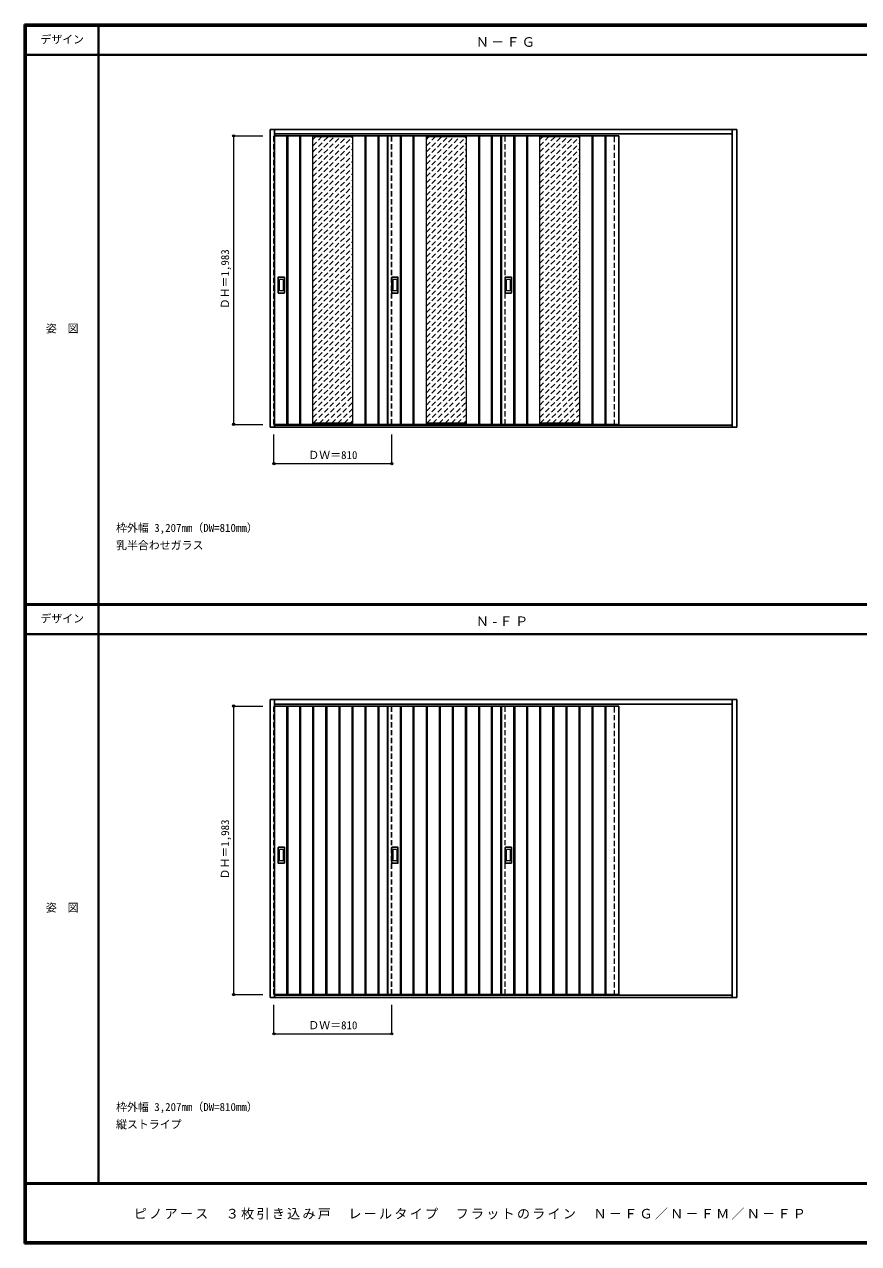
# Model space of a CAD drawing. Units: millimetres, scale not verified. Extents: x -6000 to 5700, y -4307 to 4175.
# Drawn here: x -6000 to -267, y -4205 to 4175 of the extents above; entities that cross this region are included whole.
import ezdxf
from ezdxf.enums import TextEntityAlignment as Align

# ---------------------------------------------------------------- set-up
doc = ezdxf.new("R2010")
doc.units = ezdxf.units.MM
doc.header["$LTSCALE"] = 30
doc.header["$PDMODE"] = 32
doc.header["$PDSIZE"] = 15
doc.linetypes.add('DASHED1', pattern=[1.8, 1.2, -0.6])
for name, color, linetype, lineweight in [('0-2_扉', 3, 'Continuous', 25), ('0-3_仕上げ', 3, 'Continuous', 25), ('0-4_枠', 3, 'Continuous', 25), ('0-6_引手', 3, 'Continuous', 25), ('0-B_寸法', 7, 'Continuous', 9), ('0-C_ハッチ', 4, 'DASHED1', 9), ('F-1_枠', 6, 'Continuous', 40)]:
    doc.layers.add(name, color=color, linetype=linetype, lineweight=lineweight)
doc.layers.add('0-A_文字', color=7, linetype='Continuous')
doc.layers.add('F-A_文字', color=7, linetype='Continuous')
doc.styles.add('ＭＳ ゴシック', font='')
doc.styles.get('ＭＳ ゴシック').set_extended_font_data('MS Gothic')

msp = doc.modelspace()

# ---------------------------------------------------------------- linework, layer by layer
at = {"layer": '0-2_扉'}
for p, q in [((-4282, 3409), (-1915, 3409)), ((-3505, 3409), (-3505, 1426)), ((-2725, 3409), (-2725, 1426)), ((-1915, 3409), (-1915, 1426)), ((-4282, 1426), (-1915, 1426)), ((-4282, -510.25), (-1915, -510.25)), ((-3505, -510.25), (-3505, -2493.25)), ((-2725, -510.25), (-2725, -2493.25)), ((-1915, -510.25), (-1915, -2493.25)), ((-4282, -2493.25), (-1915, -2493.25))]:
    msp.add_line(p, q, dxfattribs=at)
at = {"layer": '0-2_扉', "color": 4, "linetype": 'DASHED1', "lineweight": 9}
for p, q in [((-3475, 1426), (-3475, 3409)), ((-2695, 1426), (-2695, 3409)), ((-3475, -2493.25), (-3475, -510.25)), ((-2695, -2493.25), (-2695, -510.25))]:
    msp.add_line(p, q, dxfattribs=at)
for points in [[(-4282, 1426), (-4285, 1426), (-4285, 3409), (-4282, 3409)], [(-4282, -2493.25), (-4285, -2493.25), (-4285, -510.25), (-4282, -510.25)]]:
    msp.add_lwpolyline(points, dxfattribs=at)
at = {"layer": '0-3_仕上げ'}
for p, q in [((-4195.5, 1426), (-4195.5, 3409)), ((-4190.5, 1426), (-4190.5, 3409)), ((-4107.5, 1426), (-4107.5, 3409)), ((-4102.5, 1426), (-4102.5, 3409)), ((-3657.5, 1426), (-3657.5, 3409)), ((-3652.5, 1426), (-3652.5, 3409)), ((-3569.5, 1426), (-3569.5, 3409)), ((-3564.5, 1426), (-3564.5, 3409)), ((-3502, 3409), (-3502, 1426)), ((-3415.5, 1426), (-3415.5, 3409)), ((-3410.5, 1426), (-3410.5, 3409)), ((-3327.5, 1426), (-3327.5, 3409)), ((-3322.5, 1426), (-3322.5, 3409)), ((-2877.5, 1426), (-2877.5, 3409)), ((-2872.5, 1426), (-2872.5, 3409)), ((-2789.5, 1426), (-2789.5, 3409)), ((-2784.5, 1426), (-2784.5, 3409)), ((-2722, 3409), (-2722, 1426)), ((-2635.5, 1426), (-2635.5, 3409)), ((-2630.5, 1426), (-2630.5, 3409)), ((-2547.5, 1426), (-2547.5, 3409)), ((-2542.5, 1426), (-2542.5, 3409)), ((-2097.5, 1426), (-2097.5, 3409)), ((-2092.5, 1426), (-2092.5, 3409)), ((-2009.5, 1426), (-2009.5, 3409)), ((-2004.5, 1426), (-2004.5, 3409)), ((-4195.5, -510.25), (-4195.5, -2493.25)), ((-4190.5, -510.25), (-4190.5, -2493.25)), ((-4107.5, -510.25), (-4107.5, -2493.25)), ((-4102.5, -510.25), (-4102.5, -2493.25)), ((-4017.5, -510.25), (-4017.5, -2493.25)), ((-4012.5, -510.25), (-4012.5, -2493.25)), ((-3927.5, -510.25), (-3927.5, -2493.25)), ((-3922.5, -510.25), (-3922.5, -2493.25)), ((-3837.5, -2493.25), (-3837.5, -510.25)), ((-3832.5, -2493.25), (-3832.5, -510.25)), ((-3747.5, -2493.25), (-3747.5, -510.25)), ((-3742.5, -2493.25), (-3742.5, -510.25)), ((-3657.5, -2493.25), (-3657.5, -510.25)), ((-3652.5, -2493.25), (-3652.5, -510.25)), ((-3569.5, -2493.25), (-3569.5, -510.25)), ((-3564.5, -2493.25), (-3564.5, -510.25)), ((-3502, -510.25), (-3502, -2493.25)), ((-3415.5, -510.25), (-3415.5, -2493.25)), ((-3410.5, -510.25), (-3410.5, -2493.25)), ((-3327.5, -510.25), (-3327.5, -2493.25)), ((-3322.5, -510.25), (-3322.5, -2493.25)), ((-3237.5, -510.25), (-3237.5, -2493.25)), ((-3232.5, -510.25), (-3232.5, -2493.25)), ((-3147.5, -510.25), (-3147.5, -2493.25)), ((-3142.5, -510.25), (-3142.5, -2493.25)), ((-3057.5, -2493.25), (-3057.5, -510.25)), ((-3052.5, -2493.25), (-3052.5, -510.25)), ((-2967.5, -2493.25), (-2967.5, -510.25)), ((-2962.5, -2493.25), (-2962.5, -510.25)), ((-2877.5, -2493.25), (-2877.5, -510.25)), ((-2872.5, -2493.25), (-2872.5, -510.25)), ((-2789.5, -2493.25), (-2789.5, -510.25)), ((-2784.5, -2493.25), (-2784.5, -510.25)), ((-2722, -510.25), (-2722, -2493.25)), ((-2635.5, -510.25), (-2635.5, -2493.25)), ((-2630.5, -510.25), (-2630.5, -2493.25)), ((-2547.5, -510.25), (-2547.5, -2493.25)), ((-2542.5, -510.25), (-2542.5, -2493.25)), ((-2457.5, -510.25), (-2457.5, -2493.25)), ((-2452.5, -510.25), (-2452.5, -2493.25)), ((-2367.5, -510.25), (-2367.5, -2493.25)), ((-2362.5, -510.25), (-2362.5, -2493.25)), ((-2277.5, -2493.25), (-2277.5, -510.25)), ((-2272.5, -2493.25), (-2272.5, -510.25)), ((-2187.5, -2493.25), (-2187.5, -510.25)), ((-2182.5, -2493.25), (-2182.5, -510.25)), ((-2097.5, -2493.25), (-2097.5, -510.25)), ((-2092.5, -2493.25), (-2092.5, -510.25)), ((-2009.5, -2493.25), (-2009.5, -510.25)), ((-2004.5, -2493.25), (-2004.5, -510.25))]:
    msp.add_line(p, q, dxfattribs=at)
at = {"layer": '0-3_仕上げ', "color": 7, "lineweight": 18}
for p, q in [((-4017.5, 1426), (-4017.5, 3409)), ((-3742.5, 3401), (-4017.5, 3401)), ((-3742.5, 1426), (-3742.5, 3409)), ((-3237.5, 1426), (-3237.5, 3409)), ((-2962.5, 3401), (-3237.5, 3401)), ((-2962.5, 1426), (-2962.5, 3409)), ((-2457.5, 1426), (-2457.5, 3409)), ((-2182.5, 3401), (-2457.5, 3401)), ((-2182.5, 1426), (-2182.5, 3409)), ((-3742.5, 1434), (-4017.5, 1434)), ((-2962.5, 1434), (-3237.5, 1434)), ((-2182.5, 1434), (-2457.5, 1434))]:
    msp.add_line(p, q, dxfattribs=at)
at = {"layer": '0-3_仕上げ', "color": 4, "linetype": 'DASHED1', "lineweight": 9}
for p, q in [((-3477, 1426), (-3477, 3409)), ((-2697, 1426), (-2697, 3409)), ((-3477, -2493.25), (-3477, -510.25)), ((-2697, -2493.25), (-2697, -510.25))]:
    msp.add_line(p, q, dxfattribs=at)
at = {"layer": '0-4_枠'}
for p, q in [((-4312, 1406), (-4312, 3453)), ((-4312, 3453), (-1105, 3453)), ((-4282, 1406), (-4282, 3453)), ((-1135, 1406), (-1135, 3453)), ((-1105, 3453), (-1105, 1406)), ((-4282, 3423), (-1135, 3423)), ((-1105, 1406), (-4312, 1406)), ((-1135, 1421), (-4282, 1421)), ((-4312, -2513.25), (-4312, -466.25)), ((-4312, -466.25), (-1105, -466.25)), ((-4282, -2513.25), (-4282, -466.25)), ((-4282, -496.25), (-1135, -496.25)), ((-1135, -2513.25), (-1135, -466.25)), ((-1105, -466.25), (-1105, -2513.25)), ((-1105, -2513.25), (-4312, -2513.25)), ((-1135, -2498.25), (-4282, -2498.25))]:
    msp.add_line(p, q, dxfattribs=at)
at = {"layer": '0-4_枠', "color": 4, "linetype": 'DASHED1', "lineweight": 9}
for p, q in [((-1945, 1421), (-1945, 3423)), ((-1915, 1421), (-1915, 3423)), ((-1945, -2498.25), (-1945, -496.25)), ((-1915, -2498.25), (-1915, -496.25))]:
    msp.add_line(p, q, dxfattribs=at)
at = {"layer": '0-6_引手'}
for p, q in [((-4255, 2330), (-4255, 2437)), ((-4214.5, 2438.5), (-4253.5, 2438.5)), ((-4213, 2437), (-4213, 2330)), ((-3475, 2330), (-3475, 2437)), ((-3434.5, 2438.5), (-3473.5, 2438.5)), ((-3433, 2437), (-3433, 2330)), ((-2695, 2330), (-2695, 2437)), ((-2654.5, 2438.5), (-2693.5, 2438.5)), ((-2653, 2437), (-2653, 2330)), ((-4214.5, 2328.5), (-4253.5, 2328.5)), ((-3434.5, 2328.5), (-3473.5, 2328.5)), ((-2654.5, 2328.5), (-2693.5, 2328.5)), ((-4255, -1589.25), (-4255, -1482.25)), ((-4214.5, -1480.75), (-4253.5, -1480.75)), ((-4213, -1482.25), (-4213, -1589.25)), ((-3475, -1589.25), (-3475, -1482.25)), ((-3434.5, -1480.75), (-3473.5, -1480.75)), ((-3433, -1482.25), (-3433, -1589.25)), ((-2695, -1589.25), (-2695, -1482.25)), ((-2654.5, -1480.75), (-2693.5, -1480.75)), ((-2653, -1482.25), (-2653, -1589.25)), ((-4214.5, -1590.75), (-4253.5, -1590.75)), ((-3434.5, -1590.75), (-3473.5, -1590.75)), ((-2654.5, -1590.75), (-2693.5, -1590.75))]:
    msp.add_line(p, q, dxfattribs=at)
at = {"layer": '0-6_引手', "color": 7, "lineweight": 18}
for p, q in [((-4246.5, 2346), (-4246.5, 2421)), ((-4223, 2422.5), (-4245, 2422.5)), ((-4221.5, 2421), (-4221.5, 2346)), ((-3466.5, 2346), (-3466.5, 2421)), ((-3443, 2422.5), (-3465, 2422.5)), ((-3441.5, 2421), (-3441.5, 2346)), ((-2686.5, 2346), (-2686.5, 2421)), ((-2663, 2422.5), (-2685, 2422.5)), ((-2661.5, 2421), (-2661.5, 2346)), ((-4223, 2344.5), (-4245, 2344.5)), ((-3443, 2344.5), (-3465, 2344.5)), ((-2663, 2344.5), (-2685, 2344.5)), ((-4246.5, -1573.25), (-4246.5, -1498.25)), ((-4223, -1496.75), (-4245, -1496.75)), ((-4221.5, -1498.25), (-4221.5, -1573.25)), ((-3466.5, -1573.25), (-3466.5, -1498.25)), ((-3443, -1496.75), (-3465, -1496.75)), ((-3441.5, -1498.25), (-3441.5, -1573.25)), ((-2686.5, -1573.25), (-2686.5, -1498.25)), ((-2663, -1496.75), (-2685, -1496.75)), ((-2661.5, -1498.25), (-2661.5, -1573.25)), ((-4223, -1574.75), (-4245, -1574.75)), ((-3443, -1574.75), (-3465, -1574.75)), ((-2663, -1574.75), (-2685, -1574.75))]:
    msp.add_line(p, q, dxfattribs=at)
at = {"layer": '0-6_引手'}
for centre, start, end in [((-4253.5, 2437), 90, 180), ((-4214.5, 2437), 0, 90), ((-3473.5, 2437), 90, 180), ((-3434.5, 2437), 0, 90), ((-2693.5, 2437), 90, 180), ((-2654.5, 2437), 0, 90), ((-4253.5, 2330), 180, 270), ((-4214.5, 2330), 270, 0), ((-3473.5, 2330), 180, 270), ((-3434.5, 2330), 270, 0), ((-2693.5, 2330), 180, 270), ((-2654.5, 2330), 270, 0), ((-4253.5, -1482.25), 90, 180), ((-4214.5, -1482.25), 0, 90), ((-3473.5, -1482.25), 90, 180), ((-3434.5, -1482.25), 0, 90), ((-2693.5, -1482.25), 90, 180), ((-2654.5, -1482.25), 0, 90), ((-4253.5, -1589.25), 180, 270), ((-4214.5, -1589.25), 270, 0), ((-3473.5, -1589.25), 180, 270), ((-3434.5, -1589.25), 270, 0), ((-2693.5, -1589.25), 180, 270), ((-2654.5, -1589.25), 270, 0)]:
    msp.add_arc(centre, 1.5, start, end, dxfattribs=at)
at = {"layer": '0-6_引手', "color": 7, "lineweight": 18}
for centre, start, end in [((-4245, 2421), 90, 180), ((-4223, 2421), 0, 90), ((-3465, 2421), 90, 180), ((-3443, 2421), 0, 90), ((-2685, 2421), 90, 180), ((-2663, 2421), 0, 90), ((-4245, 2346), 180, 270), ((-4223, 2346), 270, 0), ((-3465, 2346), 180, 270), ((-3443, 2346), 270, 0), ((-2685, 2346), 180, 270), ((-2663, 2346), 270, 0), ((-4245, -1498.25), 90, 180), ((-4223, -1498.25), 0, 90), ((-3465, -1498.25), 90, 180), ((-3443, -1498.25), 0, 90), ((-2685, -1498.25), 90, 180), ((-2663, -1498.25), 0, 90), ((-4245, -1573.25), 180, 270), ((-4223, -1573.25), 270, 0), ((-3465, -1573.25), 180, 270), ((-3443, -1573.25), 270, 0), ((-2685, -1573.25), 180, 270), ((-2663, -1573.25), 270, 0)]:
    msp.add_arc(centre, 1.5, start, end, dxfattribs=at)
at = {"layer": '0-B_寸法', "color": 4}
for p, q in [((-4562, 3409), (-4362, 3409)), ((-4562, 3409), (-4562, 1426)), ((-4562, 1426), (-4362, 1426)), ((-4285, 1156), (-4285, 1356)), ((-4562, -510.25), (-4362, -510.25)), ((-4562, -510.25), (-4562, -2493.25)), ((-4562, -2493.25), (-4362, -2493.25)), ((-4285, -2763.25), (-4285, -2563.25))]:
    msp.add_line(p, q, dxfattribs=at)
for points in [[(-4285, 1156), (-3475, 1156), (-3475, 1356)], [(-4285, -2763.25), (-3475, -2763.25), (-3475, -2563.25)]]:
    msp.add_lwpolyline(points, dxfattribs=at)
at = {"layer": '0-B_寸法'}
for p in [(-4562, 3409), (-4562, 1426), (-4285, 1156), (-3475, 1156), (-4562, -510.25), (-4562, -2493.25), (-4285, -2763.25), (-3475, -2763.25)]:
    msp.add_point(p, dxfattribs=at)
at = {"layer": '0-C_ハッチ'}
for p, q in [((-4017.5, 3128.53), (-3745.03, 3401)), ((-4017.5, 3170.95), (-3787.45, 3401)), ((-4017.5, 3213.38), (-3829.88, 3401)), ((-4017.5, 3255.81), (-3872.31, 3401)), ((-4017.5, 3298.23), (-3914.73, 3401)), ((-4017.5, 3340.66), (-3957.16, 3401)), ((-4017.5, 3383.09), (-3999.59, 3401)), ((-4017.5, 3086.1), (-3742.5, 3361.1)), ((-3237.5, 3128.53), (-2965.03, 3401)), ((-3237.5, 3170.95), (-3007.45, 3401)), ((-3237.5, 3213.38), (-3049.88, 3401)), ((-3237.5, 3255.81), (-3092.31, 3401)), ((-3237.5, 3298.23), (-3134.73, 3401)), ((-3237.5, 3340.66), (-3177.16, 3401)), ((-3237.5, 3383.09), (-3219.59, 3401)), ((-3237.5, 3086.1), (-2962.5, 3361.1)), ((-2457.5, 3128.53), (-2185.03, 3401)), ((-2457.5, 3170.95), (-2227.45, 3401)), ((-2457.5, 3213.38), (-2269.88, 3401)), ((-2457.5, 3255.81), (-2312.31, 3401)), ((-2457.5, 3298.23), (-2354.73, 3401)), ((-2457.5, 3340.66), (-2397.16, 3401)), ((-2457.5, 3383.09), (-2439.59, 3401)), ((-2457.5, 3086.1), (-2182.5, 3361.1)), ((-4017.5, 3043.68), (-3742.5, 3318.68)), ((-4017.5, 3001.25), (-3742.5, 3276.25)), ((-3237.5, 3043.68), (-2962.5, 3318.68)), ((-3237.5, 3001.25), (-2962.5, 3276.25)), ((-2457.5, 3043.68), (-2182.5, 3318.68)), ((-2457.5, 3001.25), (-2182.5, 3276.25)), ((-4017.5, 2958.82), (-3742.5, 3233.82)), ((-4017.5, 2916.4), (-3742.5, 3191.4)), ((-3237.5, 2958.82), (-2962.5, 3233.82)), ((-3237.5, 2916.4), (-2962.5, 3191.4)), ((-2457.5, 2958.82), (-2182.5, 3233.82)), ((-2457.5, 2916.4), (-2182.5, 3191.4)), ((-4017.5, 2873.97), (-3742.5, 3148.97)), ((-4017.5, 2831.54), (-3742.5, 3106.54)), ((-3237.5, 2873.97), (-2962.5, 3148.97)), ((-3237.5, 2831.54), (-2962.5, 3106.54)), ((-2457.5, 2873.97), (-2182.5, 3148.97)), ((-2457.5, 2831.54), (-2182.5, 3106.54)), ((-4017.5, 2789.12), (-3742.5, 3064.12)), ((-4017.5, 2746.69), (-3742.5, 3021.69)), ((-3237.5, 2789.12), (-2962.5, 3064.12)), ((-3237.5, 2746.69), (-2962.5, 3021.69)), ((-2457.5, 2789.12), (-2182.5, 3064.12)), ((-2457.5, 2746.69), (-2182.5, 3021.69)), ((-4017.5, 2704.26), (-3742.5, 2979.26)), ((-4017.5, 2661.84), (-3742.5, 2936.84)), ((-3237.5, 2704.26), (-2962.5, 2979.26)), ((-3237.5, 2661.84), (-2962.5, 2936.84)), ((-2457.5, 2704.26), (-2182.5, 2979.26)), ((-2457.5, 2661.84), (-2182.5, 2936.84)), ((-4017.5, 2619.41), (-3742.5, 2894.41)), ((-4017.5, 2576.98), (-3742.5, 2851.98)), ((-3237.5, 2619.41), (-2962.5, 2894.41)), ((-3237.5, 2576.98), (-2962.5, 2851.98)), ((-2457.5, 2619.41), (-2182.5, 2894.41)), ((-2457.5, 2576.98), (-2182.5, 2851.98)), ((-4017.5, 2534.56), (-3742.5, 2809.56)), ((-4017.5, 2492.13), (-3742.5, 2767.13)), ((-3237.5, 2534.56), (-2962.5, 2809.56)), ((-3237.5, 2492.13), (-2962.5, 2767.13)), ((-2457.5, 2534.56), (-2182.5, 2809.56)), ((-2457.5, 2492.13), (-2182.5, 2767.13)), ((-4017.5, 2449.71), (-3742.5, 2724.71)), ((-4017.5, 2407.28), (-3742.5, 2682.28)), ((-3237.5, 2449.71), (-2962.5, 2724.71)), ((-3237.5, 2407.28), (-2962.5, 2682.28)), ((-2457.5, 2449.71), (-2182.5, 2724.71)), ((-2457.5, 2407.28), (-2182.5, 2682.28)), ((-4017.5, 2364.85), (-3742.5, 2639.85)), ((-3237.5, 2364.85), (-2962.5, 2639.85)), ((-2457.5, 2364.85), (-2182.5, 2639.85)), ((-4017.5, 2322.43), (-3742.5, 2597.43)), ((-4017.5, 2280), (-3742.5, 2555)), ((-3237.5, 2322.43), (-2962.5, 2597.43)), ((-3237.5, 2280), (-2962.5, 2555)), ((-2457.5, 2322.43), (-2182.5, 2597.43)), ((-2457.5, 2280), (-2182.5, 2555)), ((-4017.5, 2237.57), (-3742.5, 2512.57)), ((-4017.5, 2195.15), (-3742.5, 2470.15)), ((-3237.5, 2237.57), (-2962.5, 2512.57)), ((-3237.5, 2195.15), (-2962.5, 2470.15)), ((-2457.5, 2237.57), (-2182.5, 2512.57)), ((-2457.5, 2195.15), (-2182.5, 2470.15)), ((-4017.5, 2152.72), (-3742.5, 2427.72)), ((-4017.5, 2110.29), (-3742.5, 2385.29)), ((-3237.5, 2152.72), (-2962.5, 2427.72)), ((-3237.5, 2110.29), (-2962.5, 2385.29)), ((-2457.5, 2152.72), (-2182.5, 2427.72)), ((-2457.5, 2110.29), (-2182.5, 2385.29)), ((-4017.5, 2067.87), (-3742.5, 2342.87)), ((-4017.5, 2025.44), (-3742.5, 2300.44)), ((-3237.5, 2067.87), (-2962.5, 2342.87)), ((-3237.5, 2025.44), (-2962.5, 2300.44)), ((-2457.5, 2067.87), (-2182.5, 2342.87)), ((-2457.5, 2025.44), (-2182.5, 2300.44)), ((-4017.5, 1983.02), (-3742.5, 2258.02)), ((-4017.5, 1940.59), (-3742.5, 2215.59)), ((-3237.5, 1983.02), (-2962.5, 2258.02)), ((-3237.5, 1940.59), (-2962.5, 2215.59)), ((-2457.5, 1983.02), (-2182.5, 2258.02)), ((-2457.5, 1940.59), (-2182.5, 2215.59)), ((-4017.5, 1898.16), (-3742.5, 2173.16)), ((-4017.5, 1855.74), (-3742.5, 2130.74)), ((-3237.5, 1898.16), (-2962.5, 2173.16)), ((-3237.5, 1855.74), (-2962.5, 2130.74)), ((-2457.5, 1898.16), (-2182.5, 2173.16)), ((-2457.5, 1855.74), (-2182.5, 2130.74)), ((-4017.5, 1813.31), (-3742.5, 2088.31)), ((-4017.5, 1770.88), (-3742.5, 2045.88)), ((-3237.5, 1813.31), (-2962.5, 2088.31)), ((-3237.5, 1770.88), (-2962.5, 2045.88)), ((-2457.5, 1813.31), (-2182.5, 2088.31)), ((-2457.5, 1770.88), (-2182.5, 2045.88)), ((-4017.5, 1728.46), (-3742.5, 2003.46)), ((-4017.5, 1686.03), (-3742.5, 1961.03)), ((-3237.5, 1728.46), (-2962.5, 2003.46)), ((-3237.5, 1686.03), (-2962.5, 1961.03)), ((-2457.5, 1728.46), (-2182.5, 2003.46)), ((-2457.5, 1686.03), (-2182.5, 1961.03)), ((-4017.5, 1643.6), (-3742.5, 1918.6)), ((-4017.5, 1601.18), (-3742.5, 1876.18)), ((-3237.5, 1643.6), (-2962.5, 1918.6)), ((-3237.5, 1601.18), (-2962.5, 1876.18)), ((-2457.5, 1643.6), (-2182.5, 1918.6)), ((-2457.5, 1601.18), (-2182.5, 1876.18)), ((-4017.5, 1558.75), (-3742.5, 1833.75)), ((-4017.5, 1516.32), (-3742.5, 1791.32)), ((-3237.5, 1558.75), (-2962.5, 1833.75)), ((-3237.5, 1516.32), (-2962.5, 1791.32)), ((-2457.5, 1558.75), (-2182.5, 1833.75)), ((-2457.5, 1516.32), (-2182.5, 1791.32)), ((-4017.5, 1473.9), (-3742.5, 1748.9)), ((-4014.97, 1434), (-3742.5, 1706.47)), ((-3237.5, 1473.9), (-2962.5, 1748.9)), ((-3234.97, 1434), (-2962.5, 1706.47)), ((-2457.5, 1473.9), (-2182.5, 1748.9)), ((-2454.97, 1434), (-2182.5, 1706.47)), ((-3972.55, 1434), (-3742.5, 1664.05)), ((-3930.12, 1434), (-3742.5, 1621.62)), ((-3192.55, 1434), (-2962.5, 1664.05)), ((-3150.12, 1434), (-2962.5, 1621.62)), ((-2412.55, 1434), (-2182.5, 1664.05)), ((-2370.12, 1434), (-2182.5, 1621.62)), ((-3887.69, 1434), (-3742.5, 1579.19)), ((-3845.27, 1434), (-3742.5, 1536.77)), ((-3107.69, 1434), (-2962.5, 1579.19)), ((-3065.27, 1434), (-2962.5, 1536.77)), ((-2327.69, 1434), (-2182.5, 1579.19)), ((-2285.27, 1434), (-2182.5, 1536.77)), ((-3802.84, 1434), (-3742.5, 1494.34)), ((-3760.41, 1434), (-3742.5, 1451.91)), ((-3022.84, 1434), (-2962.5, 1494.34)), ((-2980.41, 1434), (-2962.5, 1451.91)), ((-2242.84, 1434), (-2182.5, 1494.34)), ((-2200.41, 1434), (-2182.5, 1451.91))]:
    msp.add_line(p, q, dxfattribs=at)
at = {"layer": 'F-1_枠'}
for p, q in [((-6000, 4175), (5700, 4175)), ((-6000, 4175), (-6000, -4205)), ((-6000, 4170), (5700, 4170)), ((-6000, 4165), (5700, 4165)), ((-5995, 4175), (-5995, -4205)), ((-5990, 4175), (-5990, -4205)), ((-5490, 4175), (-5490, -3790)), ((-6000, 3965), (5700, 3965)), ((-6000, 190.5), (5700, 190.5)), ((-6000, 187.5), (5700, 187.5)), ((-6000, 184.5), (5700, 184.5)), ((-6000, -15.5), (5700, -15.5)), ((5700, -3790), (-6000, -3790)), ((5700, -3795), (-6000, -3795)), ((5700, -4195), (-6000, -4195)), ((5700, -4200), (-6000, -4200)), ((5700, -4205), (-6000, -4205))]:
    msp.add_line(p, q, dxfattribs=at)

# ---------------------------------------------------------------- texts
at = {"layer": '0-A_文字', "style": 'ＭＳ ゴシック'}
for s, p in [('枠外幅 3,207mm（DW=810mm）', (-5370, 670.5)), ('乳半合わせガラス', (-5370, 550.5)), ('枠外幅 3,207mm（DW=810mm）', (-5370, -3310)), ('縦ストライプ', (-5370, -3430))]:
    msp.add_text(s, height=54.99, dxfattribs=at).set_placement(p, align=Align.BOTTOM_LEFT)
at = {"layer": '0-A_文字', "char_height": 65.98, "attachment_point": 7, "style": 'ＭＳ ゴシック'}
for s, insert in [('\\T1.17;Ｎ－ＦＧ', (-2897.5, 4020)), ('\\T1.2;Ｎ-ＦＰ', (-2897.5, 39.5))]:
    msp.add_mtext(s, dxfattribs=dict(at, insert=insert))
at = {"layer": '0-B_寸法', "style": 'ＭＳ ゴシック'}
for p in [(-4577, 2217.25), (-4577, -1702)]:
    msp.add_text('ＤＨ＝1,983', height=54.99, rotation=90, dxfattribs=at).set_placement(p, align=Align.BOTTOM_LEFT)
for p in [(-4048.75, 1171), (-4048.75, -2748.25)]:
    msp.add_text('ＤＷ＝810', height=54.99, dxfattribs=at).set_placement(p, align=Align.BOTTOM_LEFT)
at = {"layer": 'F-A_文字', "style": 'ＭＳ ゴシック'}
for s, p in [('デザイン', (-5890, 4027.5)), ('姿\u3000図', (-5852.5, 2040.25)), ('デザイン', (-5890, 47)), ('姿\u3000図', (-5852.5, -1940.25))]:
    msp.add_text(s, height=54.99, dxfattribs=at).set_placement(p, align=Align.BOTTOM_LEFT)
at = {"layer": 'F-A_文字', "insert": (-5247.55, -4040), "char_height": 65.98, "attachment_point": 7, "style": 'ＭＳ ゴシック'}
msp.add_mtext('\\T1.17;ピノアース\u3000３枚引き込み戸\u3000レールタイプ\u3000フラットのライン\u3000Ｎ－ＦＧ／Ｎ－ＦＭ／Ｎ－ＦＰ', dxfattribs=at)

doc.saveas('drawing.dxf')
